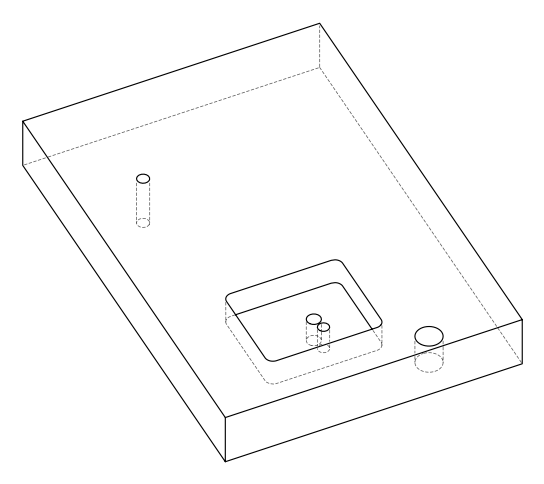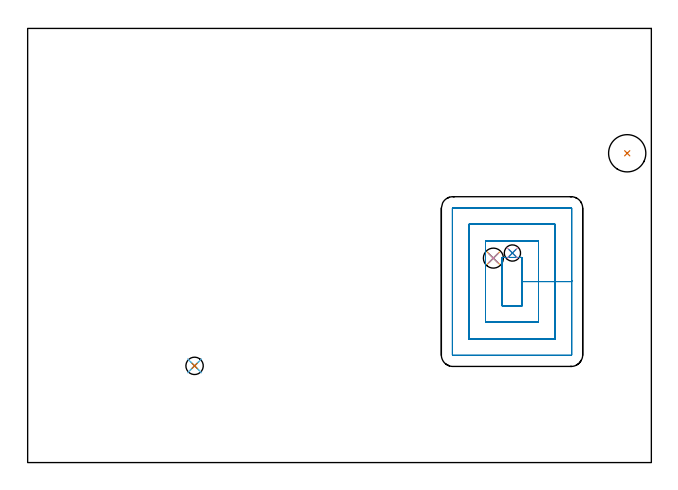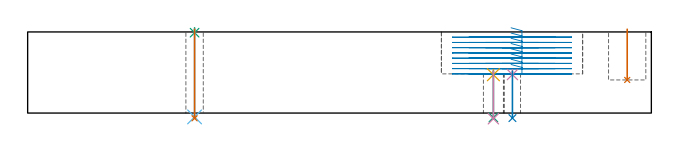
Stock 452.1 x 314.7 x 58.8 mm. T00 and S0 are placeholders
(PLAN: 10 operations, 7 tool changes, 18.2 min)
(1 INDEXABLE_INSERT_DRILL_BLIND_HOLE_FROM_SOLID | STEP1POCKET | UGT0302_006 | 0.15 min | 19904 mm3)
(2 MILL_RECTANGULAR_POCKET | POCKET_RECTANGULAR_STRAIGHT | UGT0201_008 | Follow Part, ap 4, ae 75% | 17 min | 381176 mm3)
(3 SPOT_DRILL | STEP1HOLE | NXT0321_9005460120000 | 0.03 min | 42 mm3)
(4 SPOT_DRILL_1 | STEP1HOLE_1 | NXT0321_9005460120000 | 0.04 min | 13 mm3)
(5 SPOT_DRILL_2 | STEP1HOLE_2 | NXT0321_9005460120000 | 0.04 min | 5 mm3)
(6 DRILL_THROUGH_HOLE_INTO_CENTER | STEP1HOLE | NXT0301_042 | 0.26 min | 2260 mm3)
(7 DRILL_TO_ENLARGE_THROUGH_HOLE | STEP1HOLE | NXT0301_097 | 0.26 min | 5018 mm3)
(8 DRILL_THROUGH_HOLE_INTO_CENTER_1 | STEP1HOLE_1 | NXT0301_089 | 0.14 min | 3088 mm3)
(9 DRILL_THROUGH_HOLE_INTO_CENTER_2 | STEP1HOLE_2 | NXT0301_065 | 0.14 min | 1964 mm3)
(10 DRILL_TO_ENLARGE_THROUGH_HOLE_1 | STEP1HOLE_2 | NXT0301_106 | 0.15 min | 2736 mm3)
(TOOL UGT0302_006 | Indexable Insert Drill 27mm | D27 PA180 FL50 Z2)
(TOOL UGT0201_008 | End Mill 16 mm | D16 FL32 Z4)
(TOOL NXT0321_9005460120000 | NC Spot Drill, 142deg, 12mm, Carbide, Uncoated | D12 PA142 FL30 Z2)
(TOOL NXT0301_042 | Carbide Drill 7.1mm [860.1-0710-057A1-MM 2214] | D7.1 PA140 FL85 Z2)
(TOOL NXT0301_097 | Carbide Drill 12.6mm [860.1-1260-063A1-MM 2214] | D12.6 PA140 FL77 Z2)
(TOOL NXT0301_089 | Carbide Drill 11.8mm [860.1-1180-035A1-MM 2214] | D11.8 PA140 FL55 Z2)
(TOOL NXT0301_065 | Carbide Drill 9.4mm [860.1-0940-075A1-MM 2214] | D9.4 PA140 FL98 Z2)
(TOOL NXT0301_106 | Carbide Drill 14.5mm [860.1-1450-073A1-MM 2214] | D14.5 PA140 FL83 Z2)
(OP 1 INDEXABLE_INSERT_DRILL_BLIND_HOLE_FROM_SOLID)
G17 G21 G94 G90
T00 M6
G54
G17 G0 G90 X434.6 Y224.2 S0 M3
G43 Z68.8 H0
G94 G81 G98 Z24. F250. R60.8
G80
M5
M2
(OP 2 MILL_RECTANGULAR_POCKET)
G17 G21 G94 G90
T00 M6
G54
G17 G0 G90 X350.422 Y113.7 S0 M3
G43 Z68.8 H0
Z61.8
G94 G1 X358.3 Z59.689 F250.
Y131.2 Z55.
Y148.7 F500.
X343.9
Y113.7
X358.3
Y131.2
X370.3
Y160.7
X331.9
Y101.7
X370.3
Y131.2
X382.3
Y172.7
X319.9
Y89.7
X382.3
Y131.2
X394.3
Y184.4
G3 X394. Y184.7 R0.3
G1 X308.2
G3 X307.9 Y184.4 R0.3
G1 Y78.
G3 X308.2 Y77.7 R0.3
G1 X394.
G3 X394.3 Y78. R0.3
G1 Y131.2
Y132.2
G0 X350.422 Y113.7 Z58.
G1 X358.3 Z55.889 F250.
Y131.2 Z51.2
Y148.7 F500.
X343.9
Y113.7
X358.3
Y131.2
X370.3
Y160.7
X331.9
Y101.7
X370.3
Y131.2
X382.3
Y172.7
X319.9
Y89.7
X382.3
Y131.2
X394.3
Y184.4
G3 X394. Y184.7 R0.3
G1 X308.2
G3 X307.9 Y184.4 R0.3
G1 Y78.
G3 X308.2 Y77.7 R0.3
G1 X394.
G3 X394.3 Y78. R0.3
G1 Y131.2
Y132.2
G0 X350.422 Y113.7 Z54.2
G1 X358.3 Z52.089 F250.
Y131.2 Z47.4
Y148.7 F500.
X343.9
Y113.7
X358.3
Y131.2
X370.3
Y160.7
X331.9
Y101.7
X370.3
Y131.2
X382.3
Y172.7
X319.9
Y89.7
X382.3
Y131.2
X394.3
Y184.4
G3 X394. Y184.7 R0.3
G1 X308.2
G3 X307.9 Y184.4 R0.3
G1 Y78.
G3 X308.2 Y77.7 R0.3
G1 X394.
G3 X394.3 Y78. R0.3
G1 Y131.2
Y132.2
G0 X350.422 Y113.7 Z50.4
G1 X358.3 Z48.289 F250.
Y131.2 Z43.6
Y148.7 F500.
X343.9
Y113.7
X358.3
Y131.2
X370.3
Y160.7
X331.9
Y101.7
X370.3
Y131.2
X382.3
Y172.7
X319.9
Y89.7
X382.3
Y131.2
X394.3
Y184.4
G3 X394. Y184.7 R0.3
G1 X308.2
G3 X307.9 Y184.4 R0.3
G1 Y78.
G3 X308.2 Y77.7 R0.3
G1 X394.
G3 X394.3 Y78. R0.3
G1 Y131.2
Y132.2
G0 X350.422 Y113.7 Z46.6
G1 X358.3 Z44.489 F250.
Y131.2 Z39.8
Y148.7 F500.
X343.9
Y113.7
X358.3
Y131.2
X370.3
Y160.7
X331.9
Y101.7
X370.3
Y131.2
X382.3
Y172.7
X319.9
Y89.7
X382.3
Y131.2
X394.3
Y184.4
G3 X394. Y184.7 R0.3
G1 X308.2
G3 X307.9 Y184.4 R0.3
G1 Y78.
G3 X308.2 Y77.7 R0.3
G1 X394.
G3 X394.3 Y78. R0.3
G1 Y131.2
Y132.2
G0 X350.422 Y113.7 Z42.8
G1 X358.3 Z40.689 F250.
Y131.2 Z36.
Y148.7 F500.
X343.9
Y113.7
X358.3
Y131.2
X370.3
Y160.7
X331.9
Y101.7
X370.3
Y131.2
X382.3
Y172.7
X319.9
Y89.7
X382.3
Y131.2
X394.3
Y184.4
G3 X394. Y184.7 R0.3
G1 X308.2
G3 X307.9 Y184.4 R0.3
G1 Y78.
G3 X308.2 Y77.7 R0.3
G1 X394.
G3 X394.3 Y78. R0.3
G1 Y131.2
Y132.2
G0 X350.422 Y113.7 Z39.
G1 X358.3 Z36.889 F250.
Y131.2 Z32.2
Y148.7 F500.
X343.9
Y113.7
X358.3
Y131.2
X370.3
Y160.7
X331.9
Y101.7
X370.3
Y131.2
X382.3
Y172.7
X319.9
Y89.7
X382.3
Y131.2
X394.3
Y184.4
G3 X394. Y184.7 R0.3
G1 X308.2
G3 X307.9 Y184.4 R0.3
G1 Y78.
G3 X308.2 Y77.7 R0.3
G1 X394.
G3 X394.3 Y78. R0.3
G1 Y131.2
Y132.2
G0 X350.422 Y113.7 Z35.2
G1 X358.3 Z33.089 F250.
Y131.2 Z28.4
Y148.7 F500.
X343.9
Y113.7
X358.3
Y131.2
X370.3
Y160.7
X331.9
Y101.7
X370.3
Y131.2
X382.3
Y172.7
X319.9
Y89.7
X382.3
Y131.2
X394.3
Y184.4
G3 X394. Y184.7 R0.3
G1 X308.2
G3 X307.9 Y184.4 R0.3
G1 Y78.
G3 X308.2 Y77.7 R0.3
G1 X394.
G3 X394.3 Y78. R0.3
G1 Y131.2
Y132.2
G0 Z68.8
M5
M2
(OP 3 SPOT_DRILL)
G17 G21 G94 G90
T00 M6
G54
G17 G0 G90 X121. Y70.1 S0 M3
G43 Z68.8 H0
G94 G81 G98 Z58.258 F250. R61.8
G80
M5
M2
(OP 4 SPOT_DRILL_1)
G17 G21 G94 G90
T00 M6
G54
G17 G0 G90 X351.4 Y151.9 S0 M3
G43 Z68.8 H0
G94 G81 G98 Z27.892 F250. R31.4
G80
M5
M2
(OP 5 SPOT_DRILL_2)
G17 G21 G94 G90
T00 M6
G54
G17 G0 G90 X337.6 Y148.2 S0 M3
G43 Z68.8 H0
G94 G81 G98 Z27.776 F250. R31.4
G80
M5
M2
(OP 6 DRILL_THROUGH_HOLE_INTO_CENTER)
G17 G21 G94 G90
T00 M6
G54
G17 G0 G90 X121. Y70.1 S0 M3
G43 Z68.8 H1
G94 G73 G98 Z-2.792 F250. Q6.844 R60.8
G80
M5
M2
(OP 7 DRILL_TO_ENLARGE_THROUGH_HOLE)
G17 G21 G94 G90
T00 M6
G54
G17 G0 G90 X121. Y70.1 S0 M3
G43 Z68.8 H1
G94 G73 G98 Z-3.793 F250. Q12.519 R60.8
G80
M5
M2
(OP 8 DRILL_THROUGH_HOLE_INTO_CENTER_1)
G17 G21 G94 G90
T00 M6
G54
G17 G0 G90 X351.4 Y151.9 S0 M3
G43 Z68.8 H1
G94 G81 G98 Z-3.647 F250. R30.4
G80
M5
M2
(OP 9 DRILL_THROUGH_HOLE_INTO_CENTER_2)
G17 G21 G94 G90
T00 M6
G54
G17 G0 G90 X337.6 Y148.2 S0 M3
G43 Z68.8 H1
G94 G73 G98 Z-3.211 F250. Q7.903 R30.4
G80
M5
M2
(OP 10 DRILL_TO_ENLARGE_THROUGH_HOLE_1)
G17 G21 G94 G90
T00 M6
G54
G17 G0 G90 X337.6 Y148.2 S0 M3
G43 Z68.8 H1
G94 G81 G98 Z-4.139 F250. R30.4
G80
M5
M2
